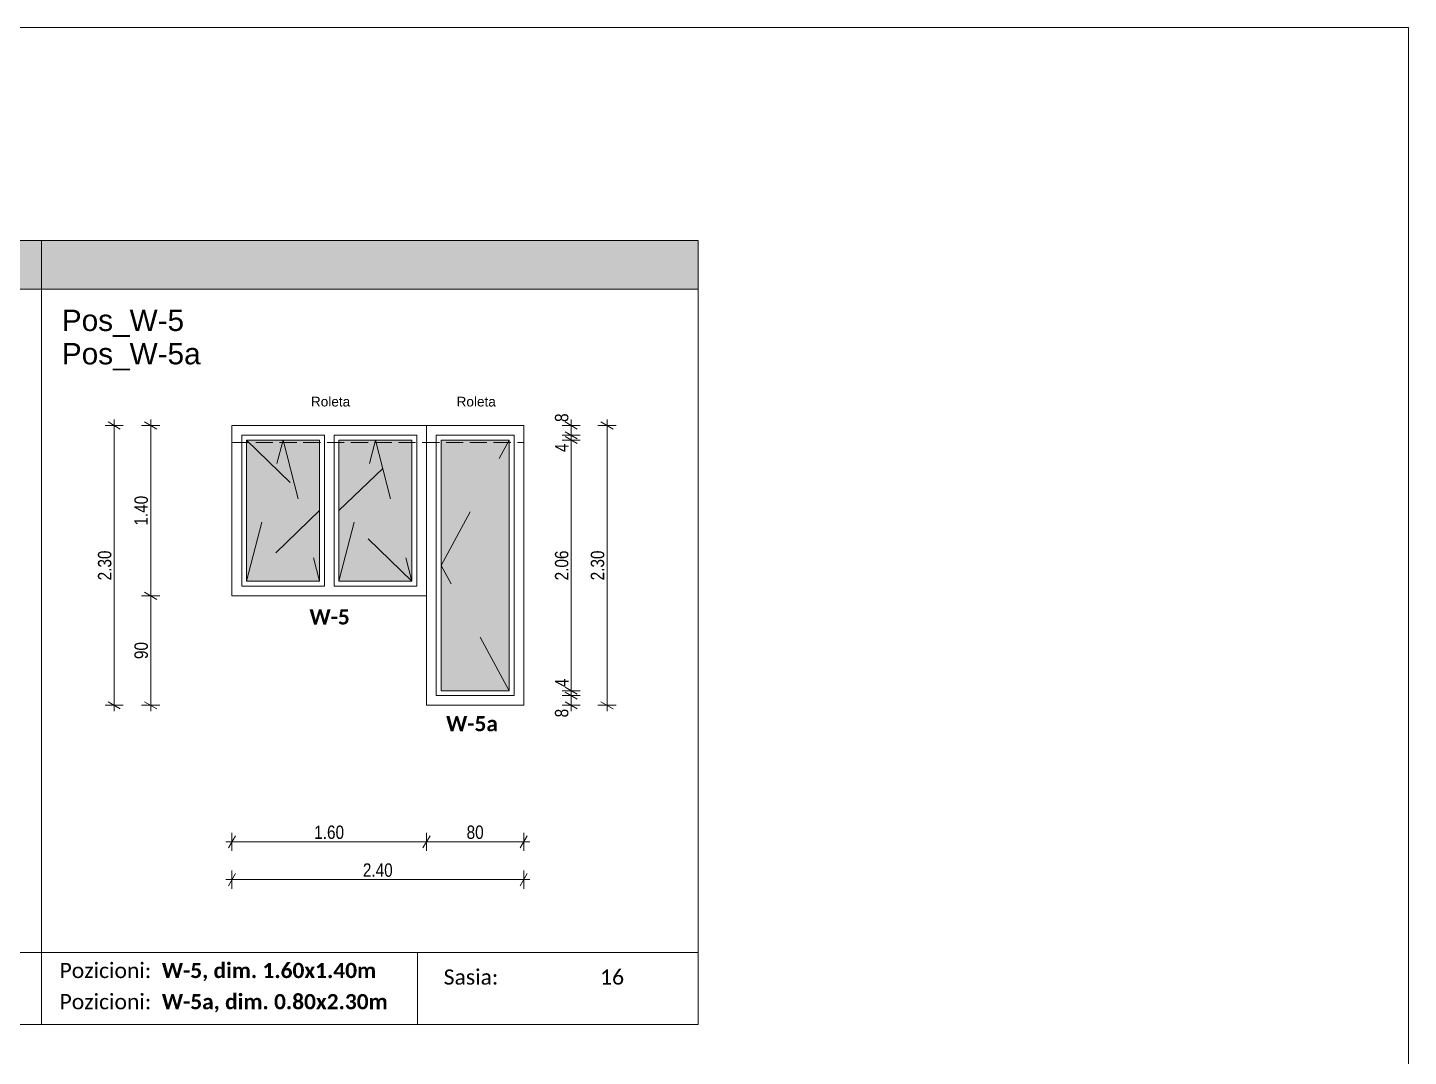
# Model space of a CAD drawing. Header units: millimetres. Extents: x 2825558 to 2855058, y -67651 to -43102.
# Drawn here: x 2843703 to 2855058, y -51559 to -43102 of the extents above; entities that cross this region are included whole.
import ezdxf

# ---------------------------------------------------------------- set-up
doc = ezdxf.new("R2010")
doc.units = ezdxf.units.MM
doc.header["$MEASUREMENT"] = 0
doc.linetypes.add('Hidden Line', pattern=[195.611112, 141.111112, -54.5])
doc.linetypes.add('thk_line_type', pattern=[1000, 500, -500])
doc.layers.add('Dimensioning - General', color=7, linetype='Continuous')
for name, color, linetype, lineweight in [('Dimensioning - General_Pen_No__1', 7, 'Continuous', 0), ('Lines_Pen_No__1', 7, 'Continuous', 0), ('Lines_Pen_No__41', 7, 'Continuous', 0), ('Shell - Roof_Pen_No__21', 7, 'Continuous', 0), ('Shell - Roof_Pen_No__41', 7, 'Continuous', 0), ('Structural - Bearing_Pen_No__1', 7, 'Continuous', 0), ('Text blocks_Pen_No__1', 7, 'Continuous', 0)]:
    doc.layers.add(name, color=color, linetype=linetype, lineweight=lineweight)
for name, color, linetype, lineweight, true_color in [('Lines_Pen_No__3', 7, 'Continuous', 0, 0xff6600), ('Structural - Bearing_Pen_No__102', 7, 'Continuous', 0, 0xcccccc), ('Structural - Bearing_Pen_No__105', 7, 'Continuous', 0, 0xcae6ff)]:
    doc.layers.add(name, color=color, linetype=linetype, lineweight=lineweight, true_color=true_color)
doc.styles.add('GENERATED_STYLE_1', font='')
doc.styles.add('GENERATED_STYLE_2', font='')
doc.styles.add('GENERATED_STYLE_4', font='')
doc.styles.add('GENERATED_STYLE_6', font='')
doc.styles.get('GENERATED_STYLE_1').set_extended_font_data('Arial Narrow')
doc.styles.get('GENERATED_STYLE_2').set_extended_font_data('Arial')
doc.styles.get('GENERATED_STYLE_4').set_extended_font_data('Calibri', bold=True)
doc.styles.get('GENERATED_STYLE_6').set_extended_font_data('Calibri')
doc.dimstyles.new('GENERATED_STYLE__1', dxfattribs={"dimtxt": 110.000002, "dimasz": 76, "dimexe": 0.18, "dimexo": 3, "dimgap": 0.09, "dimtad": 1, "dimlfac": 0.001, "dimzin": 0, "dimdsep": 46, "dimtxsty": 'GENERATED_STYLE_1', "dimblk": 'ARROWHEAD_2', "dimblk1": 'ARROWHEAD_2', "dimblk2": 'ARROWHEAD_2', "dimcen": 0.09, "dimclrd": 7, "dimclre": 7, "dimclrt": 7, "dimadec": 0, "dimazin": 0, "dimtfac": 1, "dimtdec": 4, "dimtmove": 0, "dimatfit": 3, "dimfxl": 1, "dimtolj": 1, "dimtzin": 0, "dimarcsym": 0})
doc.dimstyles.new('GENERATED_STYLE__2', dxfattribs={"dimtxt": 110.000002, "dimasz": 76, "dimexe": 0.18, "dimexo": 3, "dimgap": 0.09, "dimtad": 1, "dimtih": 1, "dimtoh": 1, "dimlfac": 0.001, "dimzin": 0, "dimdsep": 46, "dimtxsty": 'GENERATED_STYLE_1', "dimblk": 'ARROWHEAD_2', "dimblk1": 'ARROWHEAD_2', "dimblk2": 'ARROWHEAD_2', "dimcen": 0.09, "dimclrd": 7, "dimclre": 7, "dimclrt": 7, "dimadec": 0, "dimazin": 0, "dimtfac": 1, "dimtdec": 4, "dimtmove": 0, "dimatfit": 3, "dimfxl": 1, "dimtolj": 1, "dimtzin": 0, "dimarcsym": 0})

# ---------------------------------------------------------------- blocks, each defined once
blk = doc.blocks.new('*D29', base_point=(2247654, -76425))
at = {"layer": 'Dimensioning - General_Pen_No__1', "color": 7, "linetype": 'Continuous', "lineweight": 0}
for p, q in [((2848248, -48593), (2848098, -48593)), ((2848123, -48564), (2848223, -48622)), ((2848173, -48673), (2848173, -48593)), ((2848248, -48673), (2848098, -48673)), ((2848123, -48644), (2848223, -48702)), ((2848173, -48722), (2848173, -48673))]:
    blk.add_line(p, q, dxfattribs=at)
at = {"layer": 'Dimensioning - General_Pen_No__1', "color": 7, "lineweight": 0, "insert": (2848151, -48772), "char_height": 110, "attachment_point": 7, "rotation": 90, "style": 'GENERATED_STYLE_1'}
blk.add_mtext('\\A1;{\\pql;\\fArial Narrow|b0|i0|c0|p34;8}', dxfattribs=at)
blk = doc.blocks.new('ARROWHEAD_2')
at = {"color": 0, "linetype": 'Continuous', "lineweight": 0}
for p, q in [((0, 0), (-1, 0)), ((-0.38, -0.66), (0.38, 0.66))]:
    blk.add_line(p, q, dxfattribs=at)
blk = doc.blocks.new('*D30', base_point=(2247654, -76425))
at = {"layer": 'Dimensioning - General_Pen_No__1', "color": 7, "linetype": 'Continuous', "lineweight": 0}
for p, q in [((2848248, -48553), (2848098, -48553)), ((2848248, -48593), (2848098, -48593)), ((2848123, -48524), (2848223, -48582)), ((2848123, -48564), (2848223, -48622)), ((2848173, -48593), (2848173, -48553))]:
    blk.add_line(p, q, dxfattribs=at)
blk = doc.blocks.new('*D31', base_point=(2247654, -76425))
at = {"layer": 'Dimensioning - General_Pen_No__1', "color": 7, "linetype": 'Continuous', "lineweight": 0}
for p, q in [((2848248, -46493), (2848098, -46493)), ((2848123, -46464), (2848223, -46522)), ((2848173, -48553), (2848173, -46493)), ((2848248, -48553), (2848098, -48553)), ((2848123, -48524), (2848223, -48582))]:
    blk.add_line(p, q, dxfattribs=at)
at = {"layer": 'Dimensioning - General_Pen_No__1', "color": 7, "lineweight": 0, "char_height": 110, "attachment_point": 7, "rotation": 90, "style": 'GENERATED_STYLE_1'}
for s, insert in [('\\A1;{\\pql;\\fArial Narrow|b0|i0|c0|p34;4}', (2848151, -46592)), ('\\A1;{\\pql;\\fArial Narrow|b0|i0|c0|p34;2.06}', (2848151, -47646)), ('\\A1;{\\pql;\\fArial Narrow|b0|i0|c0|p34;4}', (2848151, -48524))]:
    blk.add_mtext(s, dxfattribs=dict(at, insert=insert))
blk = doc.blocks.new('*D32', base_point=(2247654, -76425))
at = {"layer": 'Dimensioning - General_Pen_No__1', "color": 7, "linetype": 'Continuous', "lineweight": 0}
for p, q in [((2848123, -46424), (2848223, -46482)), ((2848248, -46453), (2848098, -46453)), ((2848248, -46493), (2848098, -46493)), ((2848123, -46464), (2848223, -46522)), ((2848173, -46493), (2848173, -46453))]:
    blk.add_line(p, q, dxfattribs=at)
blk = doc.blocks.new('*D33', base_point=(2247654, -76425))
at = {"layer": 'Dimensioning - General_Pen_No__1', "color": 7, "linetype": 'Continuous', "lineweight": 0}
for p, q in [((2848173, -46373), (2848173, -46324)), ((2848248, -46373), (2848098, -46373)), ((2848223, -46402), (2848123, -46344)), ((2848123, -46424), (2848223, -46482)), ((2848173, -46453), (2848173, -46373)), ((2848248, -46453), (2848098, -46453))]:
    blk.add_line(p, q, dxfattribs=at)
at = {"layer": 'Dimensioning - General_Pen_No__1', "color": 7, "lineweight": 0, "insert": (2848151, -46344), "char_height": 110, "attachment_point": 7, "rotation": 90, "style": 'GENERATED_STYLE_1'}
blk.add_mtext('\\A1;{\\pql;\\fArial Narrow|b0|i0|c0|p34;8}', dxfattribs=at)
blk = doc.blocks.new('*D34', base_point=(2247654, -76425))
at = {"layer": 'Dimensioning - General_Pen_No__1', "color": 7, "linetype": 'Continuous', "lineweight": 0}
for p, q in [((2848468, -46373), (2848468, -46324)), ((2848543, -46373), (2848393, -46373)), ((2848518, -46402), (2848418, -46344)), ((2848468, -48673), (2848468, -46373)), ((2848543, -48673), (2848393, -48673)), ((2848418, -48644), (2848518, -48702)), ((2848468, -48722), (2848468, -48673))]:
    blk.add_line(p, q, dxfattribs=at)
at = {"layer": 'Dimensioning - General_Pen_No__1', "color": 7, "lineweight": 0, "insert": (2848446, -47646), "char_height": 110, "attachment_point": 7, "rotation": 90, "style": 'GENERATED_STYLE_1'}
blk.add_mtext('\\A1;{\\pql;\\fArial Narrow|b0|i0|c0|p34;2.30}', dxfattribs=at)
blk = doc.blocks.new('*D35', base_point=(2247654, -76425))
at = {"layer": 'Dimensioning - General_Pen_No__1', "color": 7, "linetype": 'Continuous', "lineweight": 0}
for p, q in [((2844790, -47773), (2844640, -47773)), ((2844665, -47744), (2844765, -47802)), ((2844715, -48673), (2844715, -47773)), ((2844790, -48673), (2844640, -48673)), ((2844665, -48644), (2844765, -48702)), ((2844715, -48722), (2844715, -48673))]:
    blk.add_line(p, q, dxfattribs=at)
at = {"layer": 'Dimensioning - General_Pen_No__1', "color": 7, "lineweight": 0, "insert": (2844693, -48293), "char_height": 110, "attachment_point": 7, "rotation": 90, "style": 'GENERATED_STYLE_1'}
blk.add_mtext('\\A1;{\\pql;\\fArial Narrow|b0|i0|c0|p34;90}', dxfattribs=at)
blk = doc.blocks.new('*D36', base_point=(2247654, -76425))
at = {"layer": 'Dimensioning - General_Pen_No__1', "color": 7, "linetype": 'Continuous', "lineweight": 0}
for p, q in [((2844715, -46373), (2844715, -46324)), ((2844790, -46373), (2844640, -46373)), ((2844765, -46402), (2844665, -46344)), ((2844715, -47773), (2844715, -46373)), ((2844790, -47773), (2844640, -47773)), ((2844665, -47744), (2844765, -47802))]:
    blk.add_line(p, q, dxfattribs=at)
at = {"layer": 'Dimensioning - General_Pen_No__1', "color": 7, "lineweight": 0, "insert": (2844693, -47196), "char_height": 110, "attachment_point": 7, "rotation": 90, "style": 'GENERATED_STYLE_1'}
blk.add_mtext('\\A1;{\\pql;\\fArial Narrow|b0|i0|c0|p34;1.40}', dxfattribs=at)
blk = doc.blocks.new('*D37', base_point=(2247654, -76425))
at = {"layer": 'Dimensioning - General_Pen_No__1', "color": 7, "linetype": 'Continuous', "lineweight": 0}
for p, q in [((2844415, -46373), (2844415, -46324)), ((2844490, -46373), (2844340, -46373)), ((2844465, -46402), (2844365, -46344)), ((2844415, -48673), (2844415, -46373)), ((2844490, -48673), (2844340, -48673)), ((2844365, -48644), (2844465, -48702)), ((2844415, -48722), (2844415, -48673))]:
    blk.add_line(p, q, dxfattribs=at)
at = {"layer": 'Dimensioning - General_Pen_No__1', "color": 7, "lineweight": 0, "insert": (2844393, -47646), "char_height": 110, "attachment_point": 7, "rotation": 90, "style": 'GENERATED_STYLE_1'}
blk.add_mtext('\\A1;{\\pql;\\fArial Narrow|b0|i0|c0|p34;2.30}', dxfattribs=at)
blk = doc.blocks.new('*D38', base_point=(2247654, -76425))
at = {"layer": 'Dimensioning - General_Pen_No__1', "color": 7, "linetype": 'Continuous', "lineweight": 0}
for p, q in [((2845383, -49870), (2845383, -49720)), ((2846983, -49870), (2846983, -49720)), ((2845334, -49795), (2845383, -49795)), ((2845412, -49745), (2845354, -49845)), ((2845383, -49795), (2846983, -49795)), ((2847012, -49745), (2846954, -49845))]:
    blk.add_line(p, q, dxfattribs=at)
at = {"layer": 'Dimensioning - General_Pen_No__1', "color": 7, "lineweight": 0, "insert": (2846060, -49773), "char_height": 110, "attachment_point": 7, "style": 'GENERATED_STYLE_1'}
blk.add_mtext('\\A1;{\\pql;\\fArial Narrow|b0|i0|c0|p34;1.60}', dxfattribs=at)
blk = doc.blocks.new('*D39', base_point=(2247654, -76425))
at = {"layer": 'Dimensioning - General_Pen_No__1', "color": 7, "linetype": 'Continuous', "lineweight": 0}
for p, q in [((2846983, -49870), (2846983, -49720)), ((2847783, -49870), (2847783, -49720)), ((2847012, -49745), (2846954, -49845)), ((2846983, -49795), (2847783, -49795)), ((2847754, -49845), (2847812, -49745)), ((2847783, -49795), (2847832, -49795))]:
    blk.add_line(p, q, dxfattribs=at)
at = {"layer": 'Dimensioning - General_Pen_No__1', "color": 7, "lineweight": 0, "insert": (2847313, -49773), "char_height": 110, "attachment_point": 7, "style": 'GENERATED_STYLE_1'}
blk.add_mtext('\\A1;{\\pql;\\fArial Narrow|b0|i0|c0|p34;80}', dxfattribs=at)
blk = doc.blocks.new('*D40', base_point=(2247654, -76425))
at = {"layer": 'Dimensioning - General_Pen_No__1', "color": 7, "linetype": 'Continuous', "lineweight": 0}
for p, q in [((2845412, -50056), (2845354, -50156)), ((2845383, -50181), (2845383, -50031)), ((2847754, -50156), (2847812, -50056)), ((2847783, -50181), (2847783, -50031)), ((2845334, -50106), (2845383, -50106)), ((2845383, -50106), (2847783, -50106)), ((2847783, -50106), (2847832, -50106))]:
    blk.add_line(p, q, dxfattribs=at)
at = {"layer": 'Dimensioning - General_Pen_No__1', "color": 7, "lineweight": 0, "insert": (2846460, -50084), "char_height": 110, "attachment_point": 7, "style": 'GENERATED_STYLE_1'}
blk.add_mtext('\\A1;{\\pql;\\fArial Narrow|b0|i0|c0|p34;2.40}', dxfattribs=at)

msp = doc.modelspace()

# ---------------------------------------------------------------- hatches: boundary and pattern name
at = {"layer": 'Structural - Bearing_Pen_No__102', "linetype": 'Continuous', "lineweight": 0, "true_color": 0xf2f2f2}
for points in [[(2843817.557, -44852.018), (2827617.97, -44852.018), (2827617.97, -45252.795), (2843817.557, -45252.795)], [(2849217.419, -44852.018), (2843817.557, -44852.018), (2843817.557, -45252.795), (2849217.419, -45252.795)]]:
    msp.add_hatch(color=7, dxfattribs=at).paths.add_polyline_path(points)
at = {"layer": 'Structural - Bearing_Pen_No__105', "linetype": 'Continuous', "lineweight": 0, "true_color": 0xf1f8ff}
for points in [[(2846103.278, -46492.748), (2845503.278, -46492.748), (2845503.278, -47652.748), (2846103.278, -47652.748)], [(2846263.278, -46492.748), (2846263.278, -47652.748), (2846863.278, -47652.748), (2846863.278, -46492.748)], [(2847663.278, -46492.748), (2847103.278, -46492.748), (2847103.278, -48552.748), (2847663.278, -48552.748)]]:
    msp.add_hatch(color=7, dxfattribs=at).paths.add_polyline_path(points)

# ---------------------------------------------------------------- linework, layer by layer
at = {"layer": 'Lines_Pen_No__1', "color": 7, "linetype": 'Continuous', "lineweight": 0}
for p, q in [((2843817.557, -45252.795), (2843817.557, -51298.059)), ((2843817.557, -45252.795), (2843817.557, -51298.059)), ((2849217.419, -45252.795), (2849217.419, -51298.059))]:
    msp.add_line(p, q, dxfattribs=at)
at = {"layer": 'Lines_Pen_No__3', "color": 30, "linetype": 'Hidden Line', "lineweight": 0, "true_color": 0xff6600}
for p, q in [((2845383.278, -46512.748), (2845383.278, -46372.748)), ((2847783.278, -46372.748), (2845383.278, -46372.748)), ((2847783.278, -46512.748), (2847783.278, -46372.748)), ((2845383.278, -46512.748), (2847783.278, -46512.748))]:
    msp.add_line(p, q, dxfattribs=at)
at = {"layer": 'Lines_Pen_No__41', "color": 7, "linetype": 'Continuous', "lineweight": 0}
for p, q in [((2849217.419, -45252.795), (2849217.419, -51298.059)), ((2846103.278, -47652.748), (2846103.278, -46492.748)), ((2846143.278, -47692.748), (2846143.278, -46452.748)), ((2846223.278, -47692.748), (2846223.278, -46452.748)), ((2846263.278, -47652.748), (2846263.278, -46492.748)), ((2840286.459, -51298.059), (2843817.557, -51298.059)), ((2843817.557, -51298.059), (2849217.419, -51298.059))]:
    msp.add_line(p, q, dxfattribs=at)
at = {"layer": 'Lines_Pen_No__41', "color": 7, "linetype": 'thk_line_type', "lineweight": 0}
for p, q in [((2845503.278, -47652.748), (2845803.278, -46492.748)), ((2845503.278, -46492.748), (2846103.278, -47072.748)), ((2845803.278, -46492.748), (2846103.278, -47652.748)), ((2846263.278, -47652.748), (2846563.278, -46492.748)), ((2846263.278, -47072.748), (2846863.278, -46492.748)), ((2846563.278, -46492.748), (2846863.278, -47652.748)), ((2847103.278, -47522.748), (2847663.278, -46492.748)), ((2846103.278, -47072.748), (2845503.278, -47652.748)), ((2846863.278, -47652.748), (2846263.278, -47072.748)), ((2847663.278, -48552.748), (2847103.278, -47522.748))]:
    msp.add_line(p, q, dxfattribs=at)
at = {"layer": 'Lines_Pen_No__41', "color": 7, "linetype": 'Continuous', "lineweight": 0}
for points in [[(2845383.278, -46372.748), (2846983.278, -46372.748), (2846983.278, -47772.748), (2845383.278, -47772.748)], [(2846983.278, -48672.748), (2847783.278, -48672.748), (2847783.278, -46372.748), (2846983.278, -46372.748)], [(2847063.278, -48592.748), (2847703.278, -48592.748), (2847703.278, -46452.748), (2847063.278, -46452.748)], [(2847103.278, -48552.748), (2847663.278, -48552.748), (2847663.278, -46492.748), (2847103.278, -46492.748)]]:
    msp.add_lwpolyline(points, close=True, dxfattribs=at)
for points in [[(2846143.278, -47692.748), (2845463.278, -47692.748), (2845463.278, -46452.748), (2846143.278, -46452.748)], [(2846103.278, -47652.748), (2845503.278, -47652.748), (2845503.278, -46492.748), (2846103.278, -46492.748)], [(2846223.278, -46452.748), (2846903.278, -46452.748), (2846903.278, -47692.748), (2846223.278, -47692.748)], [(2846263.278, -46492.748), (2846863.278, -46492.748), (2846863.278, -47652.748), (2846263.278, -47652.748)]]:
    msp.add_lwpolyline(points, dxfattribs=at)
at = {"layer": 'Shell - Roof_Pen_No__21', "color": 7, "linetype": 'Continuous', "lineweight": 0}
for p, q in [((2855057.579, -43102.356), (2825557.579, -43102.356)), ((2855057.579, -67651.285), (2855057.579, -43102.356))]:
    msp.add_line(p, q, dxfattribs=at)
at = {"layer": 'Shell - Roof_Pen_No__41', "color": 7, "linetype": 'Continuous', "lineweight": 0}
for p, q in [((2827617.97, -50706.302), (2843817.557, -50706.302)), ((2843817.557, -50706.302), (2849217.419, -50706.302)), ((2846909.777, -50706.302), (2846909.777, -51300.273))]:
    msp.add_line(p, q, dxfattribs=at)
at = {"layer": 'Structural - Bearing_Pen_No__1', "color": 7, "linetype": 'Continuous', "lineweight": 0, "flags": 128}
for points in [[(2843817.557, -44852.018), (2827617.97, -44852.018), (2827617.97, -45252.795), (2843817.557, -45252.795)], [(2849217.419, -44852.018), (2843817.557, -44852.018), (2843817.557, -45252.795), (2849217.419, -45252.795)], [(2846103.278, -46492.748), (2845503.278, -46492.748), (2845503.278, -47652.748), (2846103.278, -47652.748)], [(2846263.278, -46492.748), (2846263.278, -47652.748), (2846863.278, -47652.748), (2846863.278, -46492.748)], [(2847663.278, -46492.748), (2847103.278, -46492.748), (2847103.278, -48552.748), (2847663.278, -48552.748)]]:
    msp.add_lwpolyline(points, close=True, dxfattribs=at)

# ---------------------------------------------------------------- texts
at = {"layer": 'Dimensioning - General_Pen_No__1', "color": 7, "linetype": 'Continuous', "lineweight": 0, "char_height": 80, "attachment_point": 2, "style": 'GENERATED_STYLE_2'}
for insert in [(2846194.31, -46136.495), (2847391.926, -46136.495)]:
    msp.add_mtext('\\A1;{\\pqc;\\fArial|b0|i0|c0|p34;Roleta }', dxfattribs=dict(at, insert=insert))
at = {"layer": 'Text blocks_Pen_No__1', "color": 7, "linetype": 'Continuous', "lineweight": 0, "insert": (2843984.56, -45420.961), "char_height": 175, "attachment_point": 1, "line_spacing_factor": 0.940166, "style": 'GENERATED_STYLE_2'}
msp.add_mtext('\\A1;{\\pql;\\fArial|b0|i0|c0|p34;Pos_W-5\\P\\pql;\\fArial|b0|i0|c0|p34;Pos_W-\\fArial|b0|i0|c0|p34;5\\fArial|b0|i0|c0|p34;a}', dxfattribs=at)
at = {"layer": 'Text blocks_Pen_No__1', "color": 7, "linetype": 'Continuous', "lineweight": 0, "char_height": 125, "attachment_point": 1}
for s, insert, style in [('\\A1;{\\pql;\\fCalibri|b1|i0|c0|p34;W-\\fCalibri|b1|i0|c0|p34;5}', (2846020.659, -47883.984), 'GENERATED_STYLE_4'), ('\\A1;{\\pql;\\fCalibri|b1|i0|c0|p34;W-\\fCalibri|b1|i0|c0|p34;5\\fCalibri|b1|i0|c0|p34;a}', (2847144.183, -48761.324), 'GENERATED_STYLE_4'), ('\\A1;{\\pql;\\fCalibri|b0|i0|c0|p34;Pozicioni: \\fCalibri|b1|i0|c0|p34; W-5, dim. \\fCalibri|b1|i0|c0|p34;1.60\\fCalibri|b1|i0|c0|p34;x1.40m}', (2843965.229, -50790.168), 'GENERATED_STYLE_6'), ('\\A1;{\\pql;\\fCalibri|b0|i0|c0|p34;Sasia:\\fCalibri|b0|i0|c0|p34;      \\fCalibri|b0|i0|c0|p34;             16}', (2847124.207, -50844.131), 'GENERATED_STYLE_6'), ('\\A1;{\\pql;\\fCalibri|b0|i0|c0|p34;Pozicioni: \\fCalibri|b1|i0|c0|p34; W-5a, dim. 0.\\fCalibri|b1|i0|c0|p34;8\\fCalibri|b1|i0|c0|p34;0x2.30m}', (2843965.229, -51046.662), 'GENERATED_STYLE_6')]:
    msp.add_mtext(s, dxfattribs=dict(at, insert=insert, style=style))

# ---------------------------------------------------------------- dimensions: what is measured, and where the dimension line sits
at = {"layer": 'Dimensioning - General', "color": 7, "linetype": 'Continuous', "lineweight": 0}
for base, p1, p2, picture, middle in [((2844414.938, -46372.748), (2846983.278, -48672.748), (2845383.278, -46372.748), '*D37', (2844337.938, -47503.078)), ((2844715.09, -46372.748), (2845383.278, -47772.748), (2845383.278, -46372.748), '*D36', (2844638.09, -47053.078)), ((2848172.6, -46372.748), (2847703.278, -46452.748), (2847783.278, -46372.748), '*D33', (2848095.6, -46301.919)), ((2848468.204, -46372.748), (2847783.278, -48672.748), (2847783.278, -46372.748), '*D34', (2848391.204, -47503.078)), ((2848172.6, -46452.748), (2847663.278, -46492.748), (2847703.278, -46452.748), '*D32', (2848095.6, -46550.119)), ((2848172.6, -46492.748), (2847663.278, -48552.748), (2847663.278, -46492.748), '*D31', (2848095.6, -47503.078)), ((2844715.09, -47772.748), (2846983.278, -48672.748), (2845383.278, -47772.748), '*D35', (2844638.09, -48209.29)), ((2848172.6, -48552.748), (2847703.278, -48592.748), (2847663.278, -48552.748), '*D30', (2848095.6, -48481.919)), ((2848172.6, -48592.748), (2847783.278, -48672.748), (2847703.278, -48592.748), '*D29', (2848095.6, -48730.119))]:
    dim = msp.add_linear_dim(base=base, p1=p1, p2=p2, angle=90, dimstyle='GENERATED_STYLE__1', dxfattribs=at)
    dim.commit()
    dim.dimension.update_dxf_attribs({"geometry": picture, "text_midpoint": middle, "dimtype": 160, "text_rotation": 90})
for base, p1, p2, picture, middle in [((2846983.278, -49795.43), (2845383.278, -47772.748), (2846983.278, -47772.748), '*D38', (2846202.948, -49718.43)), ((2847783.278, -50106.39), (2845383.278, -47772.748), (2847783.278, -48672.748), '*D40', (2846602.948, -50029.39)), ((2847783.278, -49795.43), (2846983.278, -47772.748), (2847783.278, -48672.748), '*D39', (2847396.737, -49718.43))]:
    dim = msp.add_linear_dim(base=base, p1=p1, p2=p2, dimstyle='GENERATED_STYLE__2', dxfattribs=at)
    dim.commit()
    dim.dimension.update_dxf_attribs({"geometry": picture, "text_midpoint": middle, "dimtype": 160})

doc.saveas('drawing.dxf')
